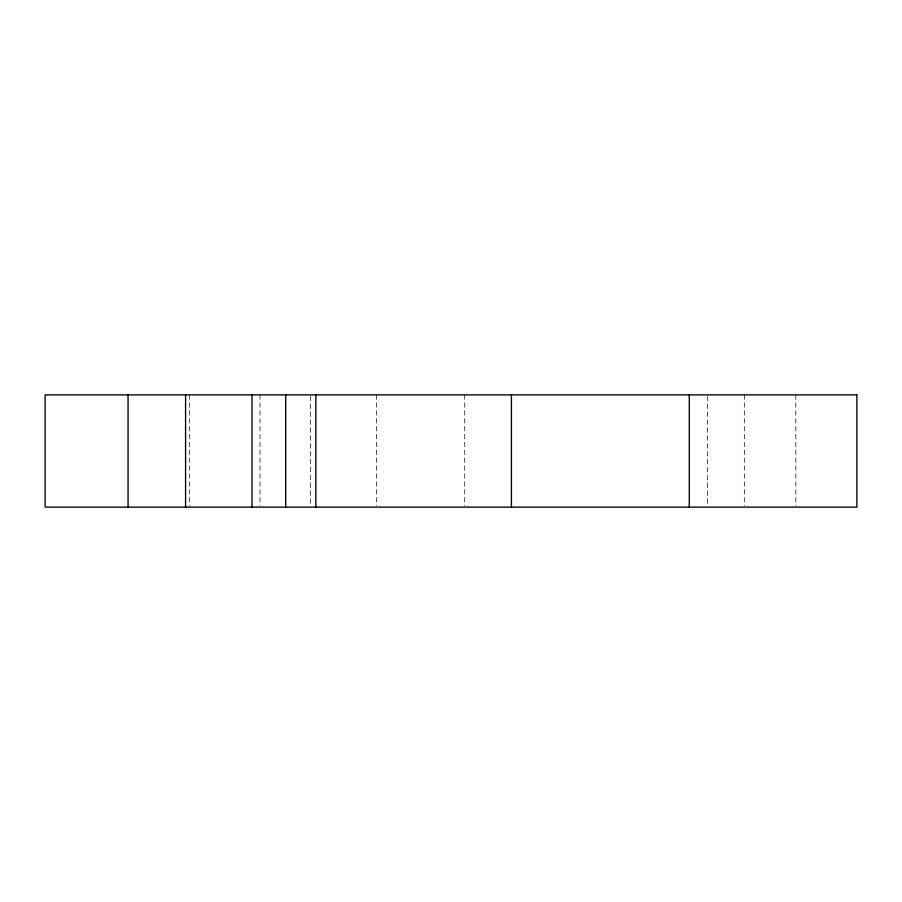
<?xml version="1.0" encoding="UTF-8"?>
<svg xmlns="http://www.w3.org/2000/svg" width="902" height="902" viewBox="0 0 902 902"><rect width="100%" height="100%" fill="white"/><g stroke="black" fill="none" stroke-linecap="round" stroke-linejoin="round"><path stroke-width="0.68" stroke-dasharray="4.51 3.38" d="M795.801 394.873L795.801 505.729M744.319 394.873L744.319 505.729M707.529 396.271L707.529 505.729M464.722 394.873L464.722 505.729M376.359 394.873L376.359 505.729M310.401 396.271L310.401 505.729M259.956 394.873L259.956 505.729M189.465 394.873L189.465 505.729"/><path stroke-width="1.35" d="M689.286 394.873L689.286 507.127M511.423 394.873L511.423 507.127M315.847 394.873L315.847 507.127M285.686 394.873L285.686 507.127M252.03 394.873L252.03 507.127M185.586 394.873L185.586 507.127M128.061 394.873L128.061 507.127M856.9 394.873L45.1 394.873L45.1 507.127L856.9 507.127L856.9 394.873"/></g></svg>
